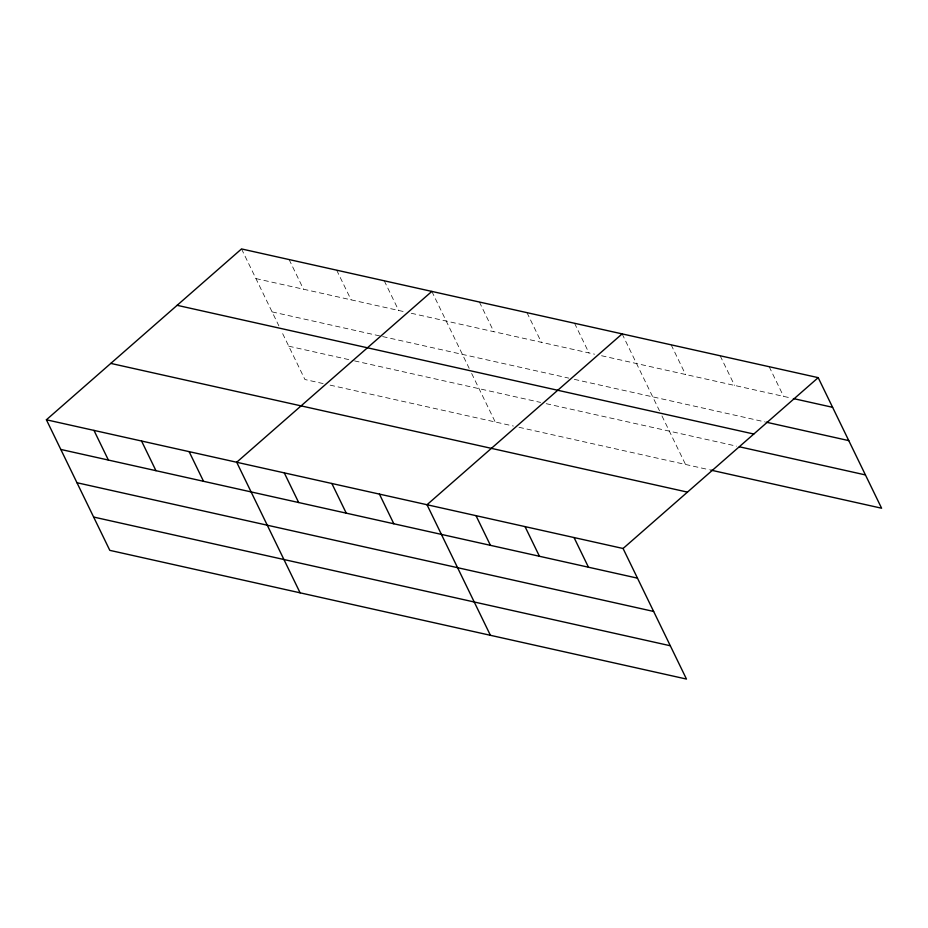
<?xml version="1.0" encoding="UTF-8"?>
<svg xmlns="http://www.w3.org/2000/svg" width="928" height="928" viewBox="0 0 928 928"><rect width="100%" height="100%" fill="white"/><g stroke="black" fill="none" stroke-linecap="round" stroke-linejoin="round"><path stroke-width="0.7" stroke-dasharray="4.64 3.48" d="M255.931 278.597L405.652 312.017M411.255 313.258L594.558 354.183M601.553 355.737L790.586 397.938M272.101 311.901L381.246 336.261M382.638 336.574L568.748 378.114M574.339 379.355L764.742 421.857M288.759 346.202L353.127 360.574M354.531 360.888L540.63 402.427M546.221 403.68L736.588 446.159M323.118 383.566L304.929 379.506L281.358 330.96M330.113 385.132L513.428 426.045M519.019 427.298L709.34 469.777M769.184 366.711L783.58 396.372M720.163 355.772L734.57 385.433M671.153 344.833L685.548 374.494M622.131 333.883L659.495 410.826M661.954 415.906L685.537 464.464M574.56 323.269L588.955 352.93M526.976 312.655L541.384 342.304M479.405 302.029L493.812 331.69M431.833 291.415L469.185 368.346M471.656 373.439L495.227 421.985M384.25 280.79L398.657 310.451M336.678 270.176L351.086 299.837M289.107 259.55L303.502 289.211M241.524 248.936L278.887 325.879"/><path stroke-width="1.39" d="M46.4 419.781L623.071 548.494L686.476 679.064L109.806 550.35L46.4 419.781L241.524 248.936L818.194 377.65L881.6 508.219L710.744 470.09M431.833 291.415L236.698 462.248L300.104 592.83M622.131 333.883L427.008 504.728L490.402 635.297M623.071 548.494L818.194 377.65M793.382 398.564L832.602 407.311M766.145 422.17L848.772 440.614M177.132 305.312L753.803 434.026M739.384 446.786L865.43 474.927M110.792 363.405L687.462 492.118M60.807 449.442L637.466 578.156M76.978 482.734L653.637 611.448M93.635 517.047L670.306 645.76M574.049 537.556L588.456 567.217M525.039 526.605L539.435 556.266M476.018 515.666L490.425 545.328M379.424 494.114L393.832 523.775M331.853 483.488L346.248 513.149M284.281 472.874L298.677 502.535M189.126 451.634L203.522 481.296M141.555 441.02L155.95 470.67M93.972 430.395L108.379 460.056"/></g></svg>
